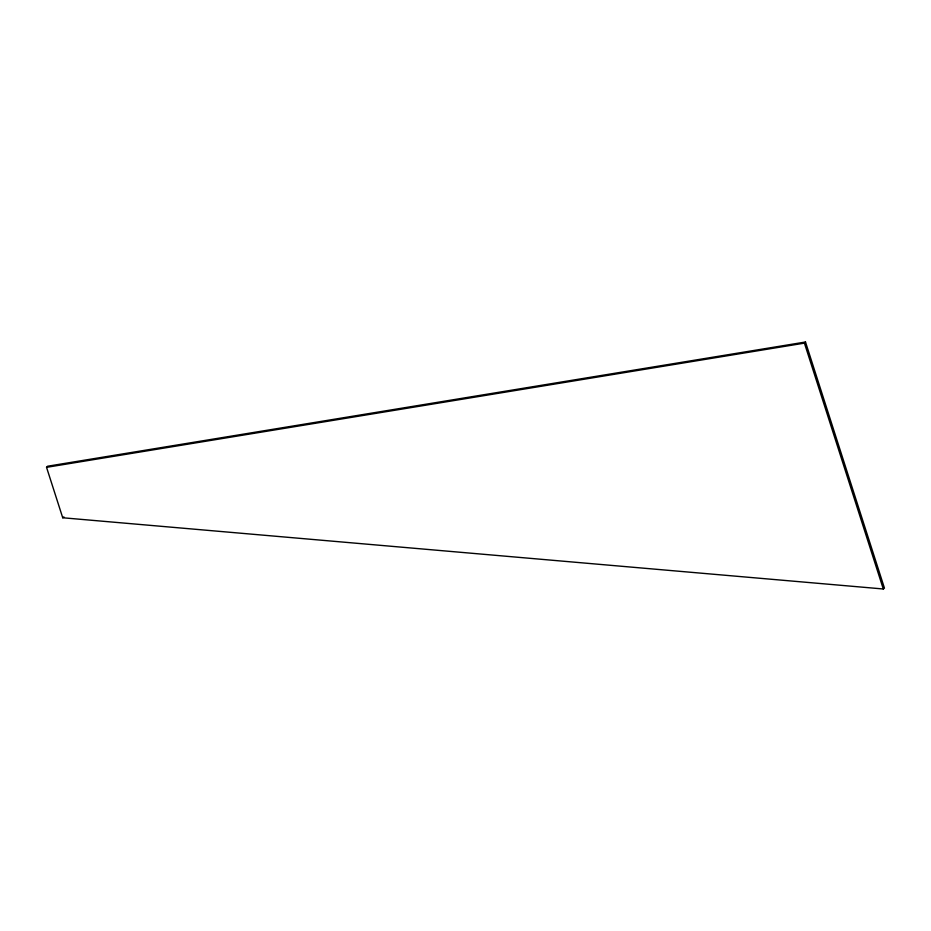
<?xml version="1.0" encoding="UTF-8"?>
<svg xmlns="http://www.w3.org/2000/svg" width="931" height="931" viewBox="0 0 931 931"><rect width="100%" height="100%" fill="white"/><g stroke="black" fill="none" stroke-linecap="round" stroke-linejoin="round"><path stroke-width="1.4" d="M46.55 467.339L47.621 466.222L805.501 342.014L884.45 588.136L883.298 588.986L62.726 517.764L46.55 467.339L804.431 343.132L805.501 342.014M62.726 517.764L63.878 516.903M804.431 343.132L883.298 588.986"/></g></svg>
